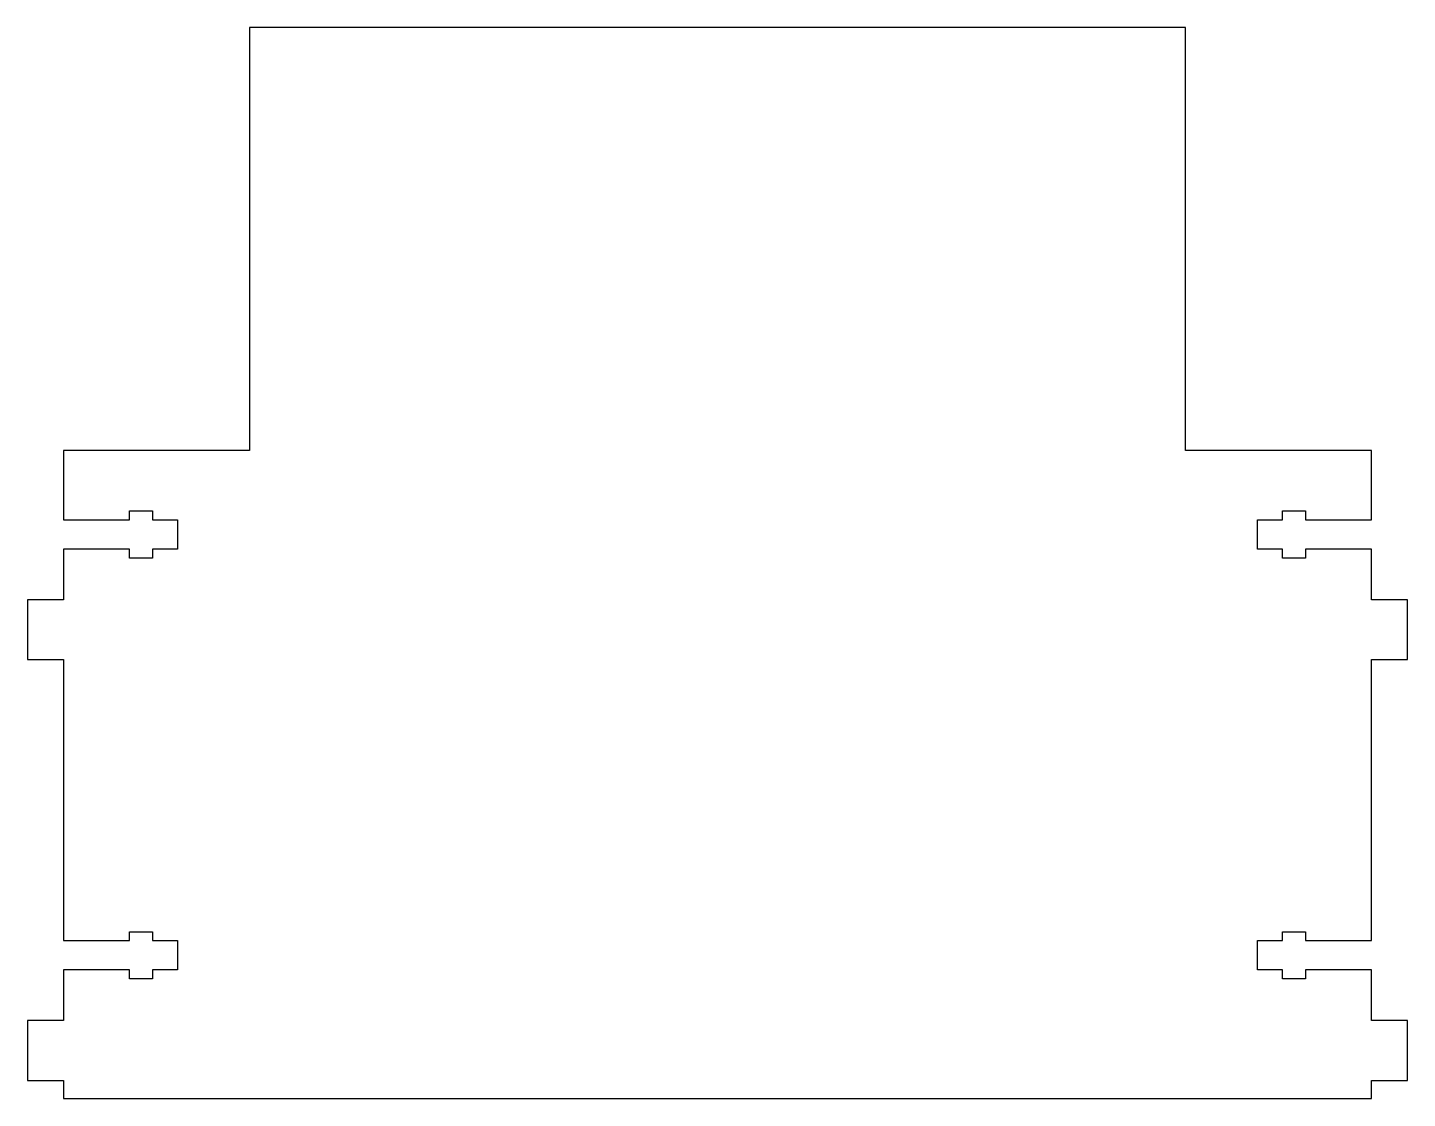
# Model space of a CAD drawing. Header units: millimetres. Extents: x -115 to 115, y -94 to 84.
import ezdxf

# ---------------------------------------------------------------- set-up
doc = ezdxf.new("R2010")
doc.units = ezdxf.units.MM

msp = doc.modelspace()

# ---------------------------------------------------------------- linework, layer by layer
at = {"color": 7, "linetype": 'Continuous', "lineweight": 25}
for p, q in [((78, 84.5), (-78, 84.5)), ((-78, 84.5), (-78, 14)), ((78, 14), (78, 84.5)), ((-78, 14), (-109, 14)), ((-109, 14), (-109, 2.45)), ((109, 14), (78, 14)), ((109, 2.45), (109, 14)), ((-109, 2.45), (-98, 2.45)), ((-98, 2.45), (-98, 3.925)), ((-98, 3.925), (-94.2, 3.925)), ((-94.2, 3.925), (-94.2, 2.45)), ((-94.2, 2.45), (-90, 2.45)), ((-90, 2.45), (-90, -2.45)), ((90, -2.45), (90, 2.45)), ((90, 2.45), (94.2, 2.45)), ((94.2, 2.45), (94.2, 3.925)), ((94.2, 3.925), (98, 3.925)), ((98, 3.925), (98, 2.45)), ((98, 2.45), (109, 2.45)), ((-98, -2.45), (-109, -2.45)), ((-109, -2.45), (-109, -10.8625)), ((-98, -3.925), (-98, -2.45)), ((-94.2, -3.925), (-98, -3.925)), ((-90, -2.45), (-94.2, -2.45)), ((-94.2, -2.45), (-94.2, -3.925)), ((94.2, -2.45), (90, -2.45)), ((94.2, -3.925), (94.2, -2.45)), ((98, -3.925), (94.2, -3.925)), ((109, -2.45), (98, -2.45)), ((98, -2.45), (98, -3.925)), ((109, -10.8625), (109, -2.45)), ((-109, -10.8625), (-115, -10.8625)), ((-115, -10.8625), (-115, -20.8625)), ((115, -10.8625), (109, -10.8625)), ((115, -20.8625), (115, -10.8625)), ((-115, -20.8625), (-109, -20.8625)), ((-109, -20.8625), (-109, -67.6875)), ((109, -67.6875), (109, -20.8625)), ((109, -20.8625), (115, -20.8625)), ((-98, -67.6875), (-98, -66.2125)), ((-98, -66.2125), (-94.2, -66.2125)), ((-94.2, -66.2125), (-94.2, -67.6875)), ((94.2, -67.6875), (94.2, -66.2125)), ((94.2, -66.2125), (98, -66.2125)), ((98, -66.2125), (98, -67.6875)), ((-109, -67.6875), (-98, -67.6875)), ((-94.2, -67.6875), (-90, -67.6875)), ((-90, -67.6875), (-90, -72.5875)), ((90, -72.5875), (90, -67.6875)), ((90, -67.6875), (94.2, -67.6875)), ((98, -67.6875), (109, -67.6875)), ((-98, -72.5875), (-109, -72.5875)), ((-109, -72.5875), (-109, -81)), ((-98, -74.0625), (-98, -72.5875)), ((-90, -72.5875), (-94.2, -72.5875)), ((-94.2, -72.5875), (-94.2, -74.0625)), ((94.2, -72.5875), (90, -72.5875)), ((94.2, -74.0625), (94.2, -72.5875)), ((109, -72.5875), (98, -72.5875)), ((98, -72.5875), (98, -74.0625)), ((109, -81), (109, -72.5875)), ((-94.2, -74.0625), (-98, -74.0625)), ((98, -74.0625), (94.2, -74.0625)), ((-109, -81), (-115, -81)), ((-115, -81), (-115, -91)), ((115, -81), (109, -81)), ((115, -91), (115, -81)), ((-115, -91), (-109, -91)), ((-109, -91), (-109, -94)), ((109, -94), (109, -91)), ((109, -91), (115, -91)), ((-109, -94), (109, -94))]:
    msp.add_line(p, q, dxfattribs=at)

doc.saveas('drawing.dxf')
